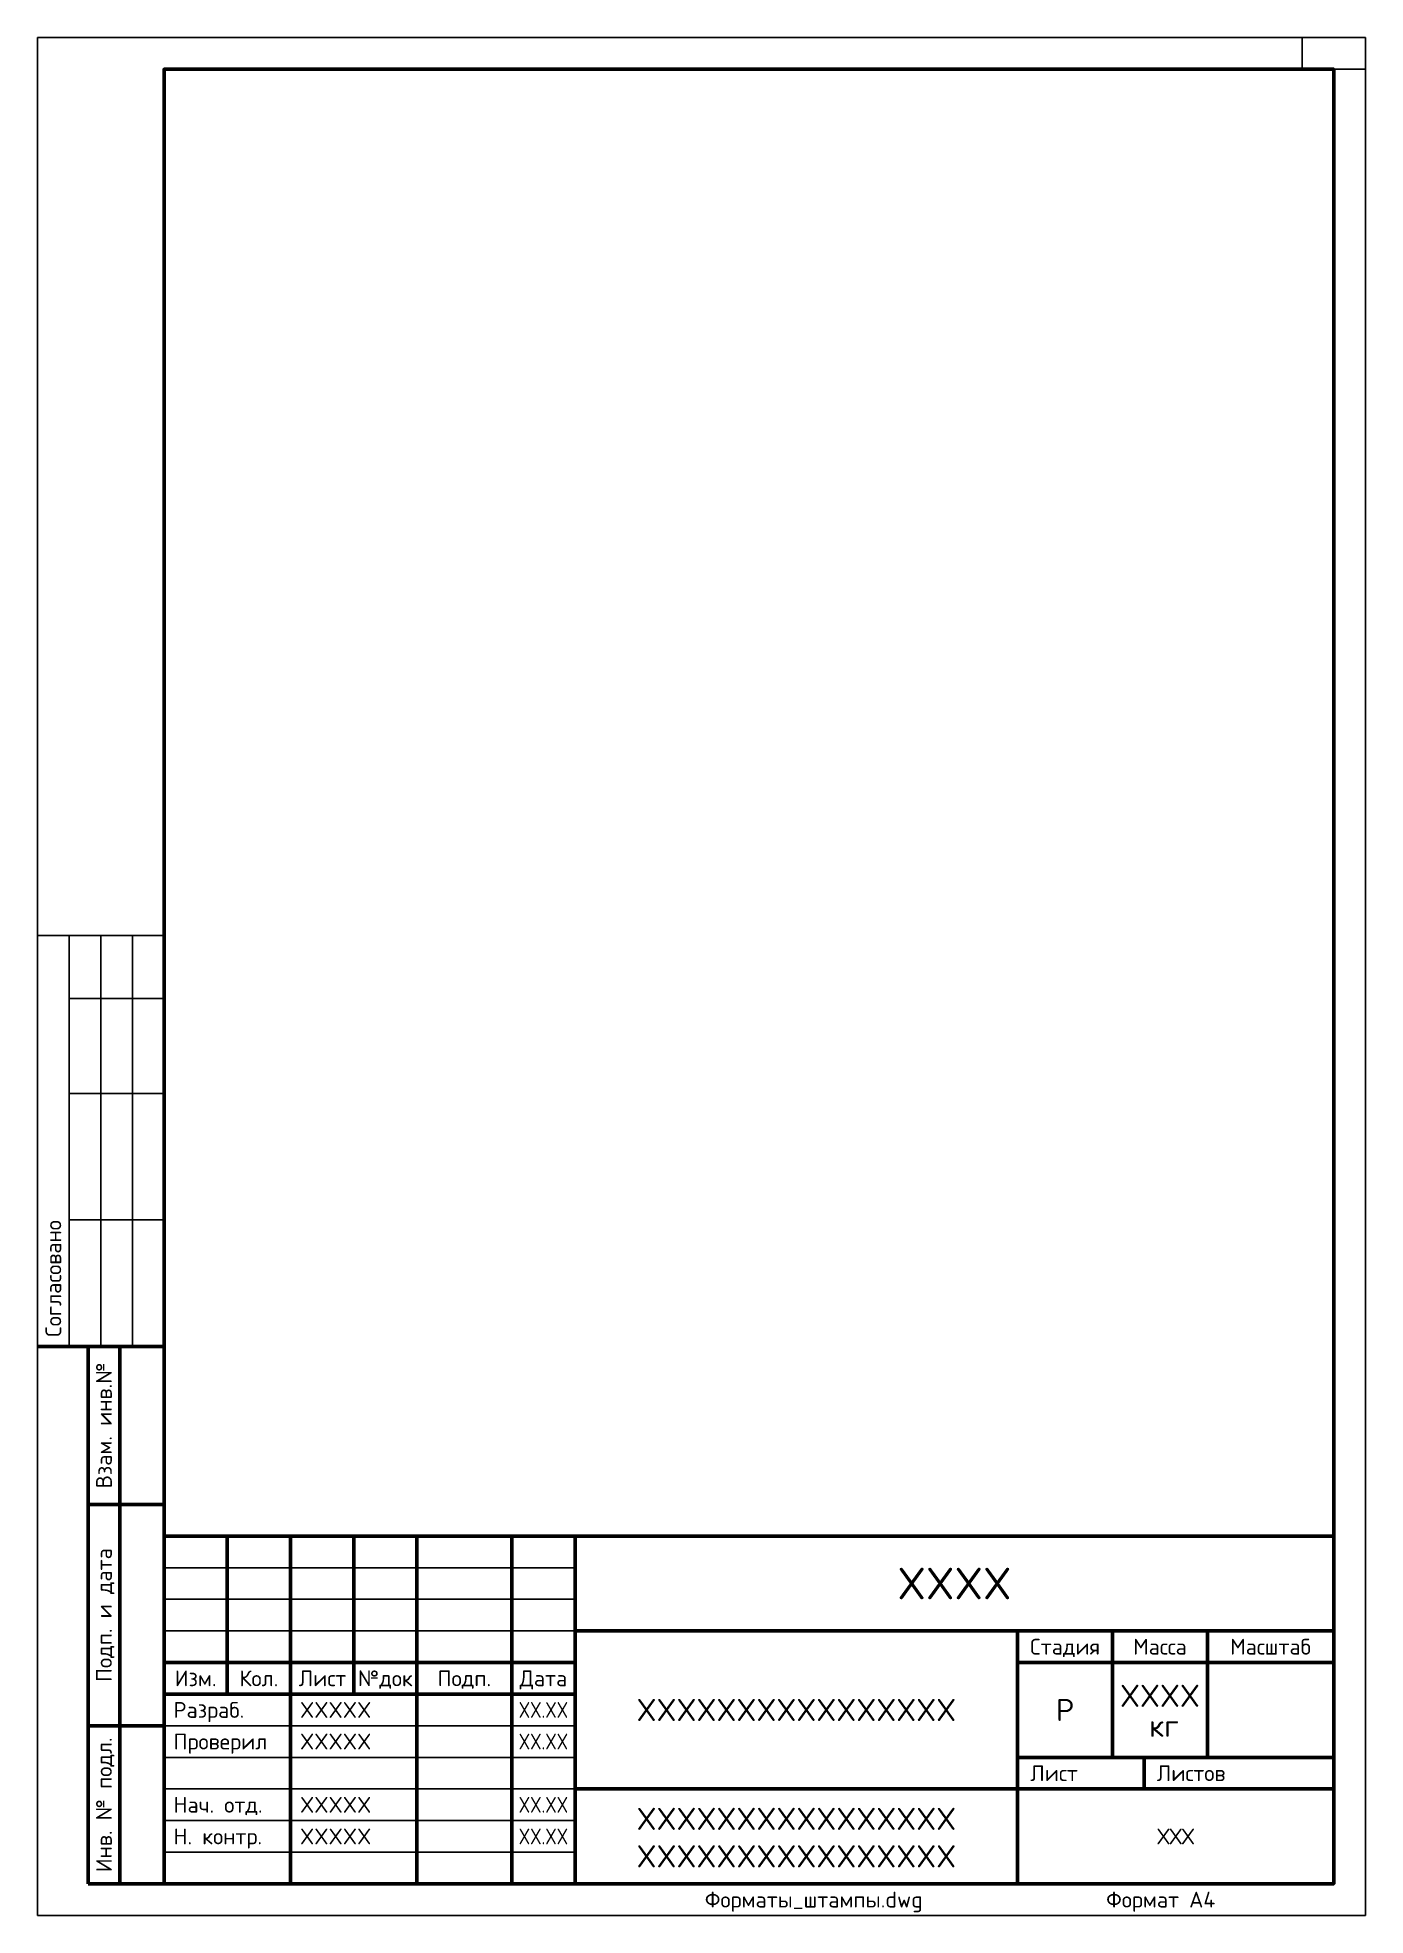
# Paper-space layout 'A4 Ф4' of a CAD drawing. Header units: millimetres. Extents: x 1 to 211, y 1 to 298.
import ezdxf
from ezdxf.enums import TextEntityAlignment as Align

# ---------------------------------------------------------------- set-up
doc = ezdxf.new("R2010")
doc.units = ezdxf.units.MM
doc.layers.add('FORMAT', color=7, linetype='Continuous')
doc.styles.add('ISOSPEUR', font='isocpeur.ttf')

# ---------------------------------------------------------------- blocks, each defined once
blk = doc.blocks.new('FILE_NAME')
at = {"layer": 'FORMAT', "color": 7, "linetype": 'Continuous', "style": 'ISOSPEUR', "flags": 8}
blk.add_attdef('FILENAME', text='', height=2.5, dxfattribs=at).set_placement((-65, -2.5), align=Align.MIDDLE_RIGHT)
blk = doc.blocks.new('СОГЛАСОВАНИЕ')
at = {"layer": 'FORMAT', "linetype": 'Continuous', "lineweight": 25}
for p, q in [((0, 65), (-20, 65)), ((-15, 0), (-15, 65)), ((-10, 0), (-10, 65)), ((-5, 0), (-5, 65)), ((0, 55), (-15, 55)), ((0, 40), (-15, 40)), ((0, 20), (-15, 20))]:
    blk.add_line(p, q, dxfattribs=at)
at = {"layer": 'FORMAT', "linetype": 'Continuous', "lineweight": 60}
blk.add_line((0, 0), (-20, 0), dxfattribs=at)
at = {"layer": 'FORMAT', "linetype": 'Continuous', "style": 'ISOSPEUR'}
blk.add_text('Согласовано', height=2.5, rotation=90, dxfattribs=at).set_placement((-17.5, 1.5), align=Align.MIDDLE_LEFT)
blk = doc.blocks.new('Строит_л1_ф4_ГОСТ')
at = {"layer": 'FORMAT', "linetype": 'Continuous', "lineweight": 60}
for p, q in [((-185, 55), (0, 55)), ((-185, 0), (-185, 55)), ((-175, 55), (-175, 30)), ((-165, 0), (-165, 55)), ((-155, 55), (-155, 30)), ((-145, 0), (-145, 55)), ((-130, 0), (-130, 55)), ((-120, 0), (-120, 55)), ((-120, 40), (0, 40)), ((-50, 40), (-50, 0)), ((-35, 40), (-35, 20)), ((-20, 40), (-20, 20)), ((-185, 35), (-120, 35)), ((-50, 35), (0, 35)), ((-185, 30), (-120, 30)), ((-50, 20), (0, 20)), ((-30, 20), (-30, 15)), ((-120, 15), (0, 15))]:
    blk.add_line(p, q, dxfattribs=at)
at = {"layer": 'FORMAT', "linetype": 'Continuous', "lineweight": 25}
for p, q in [((-185, 50), (-120, 50)), ((-185, 45), (-120, 45)), ((-185, 40), (-120, 40)), ((-185, 25), (-120, 25)), ((-185, 20), (-120, 20)), ((-185, 15), (-120, 15)), ((-185, 10), (-120, 10)), ((-185, 5), (-120, 5))]:
    blk.add_line(p, q, dxfattribs=at)
at = {"layer": 'FORMAT', "lineweight": 25, "ltscale": 100}
blk.add_lwpolyline([(-185, 0), (0, 0), (0, 55)], dxfattribs=at)
at = {"layer": 'FORMAT', "linetype": 'Continuous', "lineweight": 50, "style": 'ISOSPEUR'}
blk.add_text('XXXX', height=5, dxfattribs=at).set_placement((-60, 47.5), align=Align.MIDDLE)
at = {"layer": 'FORMAT', "linetype": 'Continuous', "style": 'ISOSPEUR'}
for s, p in [('Стадия', (-42.5, 37.5)), ('Масса', (-27.5, 37.5)), ('Масштаб', (-10, 37.5)), ('Изм.', (-180, 32.5)), ('Кол.', (-170, 32.5)), ('Лист', (-159.94, 32.5)), ('№док', (-150, 32.5)), ('Подп.', (-137.5, 32.5)), ('Дата', (-125, 32.5))]:
    blk.add_text(s, height=2.5, dxfattribs=at).set_placement(p, align=Align.MIDDLE_CENTER)
for s, p in [('XXXX', (-27.5, 29.74)), ('XXXXXXXXXXXXXXXX', (-85, 27.5)), ('Р', (-42.5, 27.5)), ('кг', (-26.88, 25)), ('XXXXXXXXXXXXXXXX', (-85, 10.28)), ('XXXXXXXXXXXXXXXX', (-85, 4.35))]:
    blk.add_text(s, height=3.5, dxfattribs=at).set_placement(p, align=Align.MIDDLE)
for s, p in [('Разраб.', (-183.5, 27.5)), ('XXXXX', (-163.5, 27.5)), ('Проверил', (-183.5, 22.5)), ('XXXXX', (-163.5, 22.5)), ('Лист', (-48, 17.5)), ('Листов', (-28, 17.5)), ('Нач. отд.', (-183.5, 12.5)), ('XXXXX', (-163.5, 12.5)), ('Н. контр.', (-183.5, 7.5)), ('XXXXX', (-163.5, 7.5))]:
    blk.add_text(s, height=2.5, dxfattribs=at).set_placement(p, align=Align.MIDDLE_LEFT)
at = {"layer": 'FORMAT', "linetype": 'Continuous', "style": 'ISOSPEUR', "width": 0.8}
for p in [(-125, 27.5), (-125, 22.5), (-125, 12.5), (-125, 7.5)]:
    blk.add_text('XX.XX', height=2.5, dxfattribs=at).set_placement(p, align=Align.MIDDLE_CENTER)
at = {"layer": 'FORMAT', "linetype": 'Continuous', "ltscale": 100, "style": 'ISOSPEUR'}
blk.add_text('ХХХ', height=2.5, dxfattribs=at).set_placement((-25, 7.5), align=Align.MIDDLE)

psp = doc.layouts.new('A4 Ф4')

# ---------------------------------------------------------------- linework, layer by layer
at = {"layer": 'FORMAT', "linetype": 'Continuous', "lineweight": 25}
for p, q in [((201, 298), (201, 293)), ((206, 293), (211, 293))]:
    psp.add_line(p, q, dxfattribs=at)
at = {"layer": 'FORMAT', "linetype": 'Continuous', "lineweight": 60}
for p, q in [((9, 91), (9, 6)), ((21, 91), (9, 91)), ((14, 91), (14, 6)), ((21, 66), (9, 66)), ((21, 6), (21, 61)), ((21, 31), (9, 31)), ((21, 6), (9, 6))]:
    psp.add_line(p, q, dxfattribs=at)
at = {"layer": 'FORMAT', "linetype": 'Continuous', "lineweight": 25}
psp.add_lwpolyline([(1, 1), (211, 1), (211, 298), (1, 298)], close=True, dxfattribs=at)
at = {"layer": 'FORMAT', "linetype": 'Continuous', "lineweight": 60}
psp.add_lwpolyline([(21, 6), (206, 6), (206, 293), (21, 293)], close=True, dxfattribs=at)

# ---------------------------------------------------------------- block references
at = {"layer": 'FORMAT', "linetype": 'Continuous'}
psp.add_blockref('СОГЛАСОВАНИЕ', (21, 91), dxfattribs=at)
at = {"layer": 'FORMAT'}
psp.add_blockref('Строит_л1_ф4_ГОСТ', (206, 6), dxfattribs=at)
at = {"layer": 'FORMAT', "linetype": 'Continuous'}
psp.add_blockref('FILE_NAME', (206, 6), dxfattribs=at).add_auto_attribs({'FILENAME': 'Форматы_штампы.dwg'})

# ---------------------------------------------------------------- texts
at = {"layer": 'FORMAT', "linetype": 'Continuous', "style": 'ISOSPEUR'}
for s, p in [('Взам. инв.№', (11.5, 78.5)), ('Подп. и дата', (11.5, 48.5)), ('Инв. № подл.', (11.5, 18.5))]:
    psp.add_text(s, height=2.5, rotation=90, dxfattribs=at).set_placement(p, align=Align.MIDDLE_CENTER)
psp.add_text('Формат А4', height=2.5, dxfattribs=at).set_placement((170, 3.5), align=Align.MIDDLE_LEFT)

doc.saveas('drawing.dxf')
